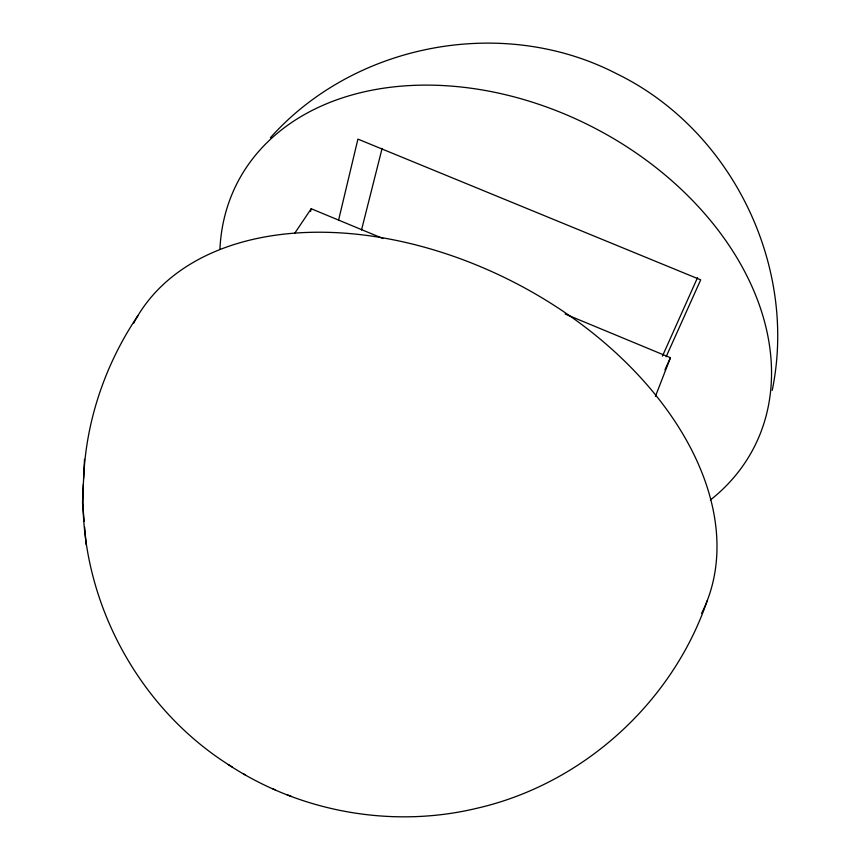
<?xml version="1.0" encoding="UTF-8"?>
<svg xmlns="http://www.w3.org/2000/svg" width="860" height="860" viewBox="0 0 860 860"><rect width="100%" height="100%" fill="white"/><g stroke="black" fill="none" stroke-linecap="round" stroke-linejoin="round"><path stroke-width="1.29" d="M83.345 484.169C77.55 595.969 136.794 708.436 232.243 767.012M83.635 478.612C85.914 420.647 105.533 363.587 137.965 315.555M84.506 459.272L82.506 502.573L84.194 521.472M772.216 390.343C797.94 265.6 731.473 129.57 616.792 73.82C503.756 15.168 355.04 42.785 270.373 137.772M310.6 211.356L311.191 208.733L383.033 238.532M338.582 220.128L357.921 139.105L700.707 279.844L666.113 356.782M361.501 230.028L382.119 148.35M655.417 396.385L670.445 357.706L565.149 314.04M707.221 600.667C672.165 703.114 582.36 784.277 476.741 808.303C392.483 828.567 300.602 812.238 228.244 764.562M662.426 356.147L697.503 277.726M664.93 369.886L670.445 357.706M294.733 233.253L311.191 208.733M272.695 788.77L275.092 789.759M286.81 794.575L291.443 796.489M243.38 773.731L245.304 774.935M84.613 527.008L86.194 544.799M133.601 323.338A318.877 210.302 27 0 1 513.226 281.887A318.877 210.302 27 0 1 701.513 613.513M219.924 249.271A290.261 211.667 27 0 1 592.207 126.829A290.261 211.667 27 0 1 710.392 500.004"/></g></svg>
